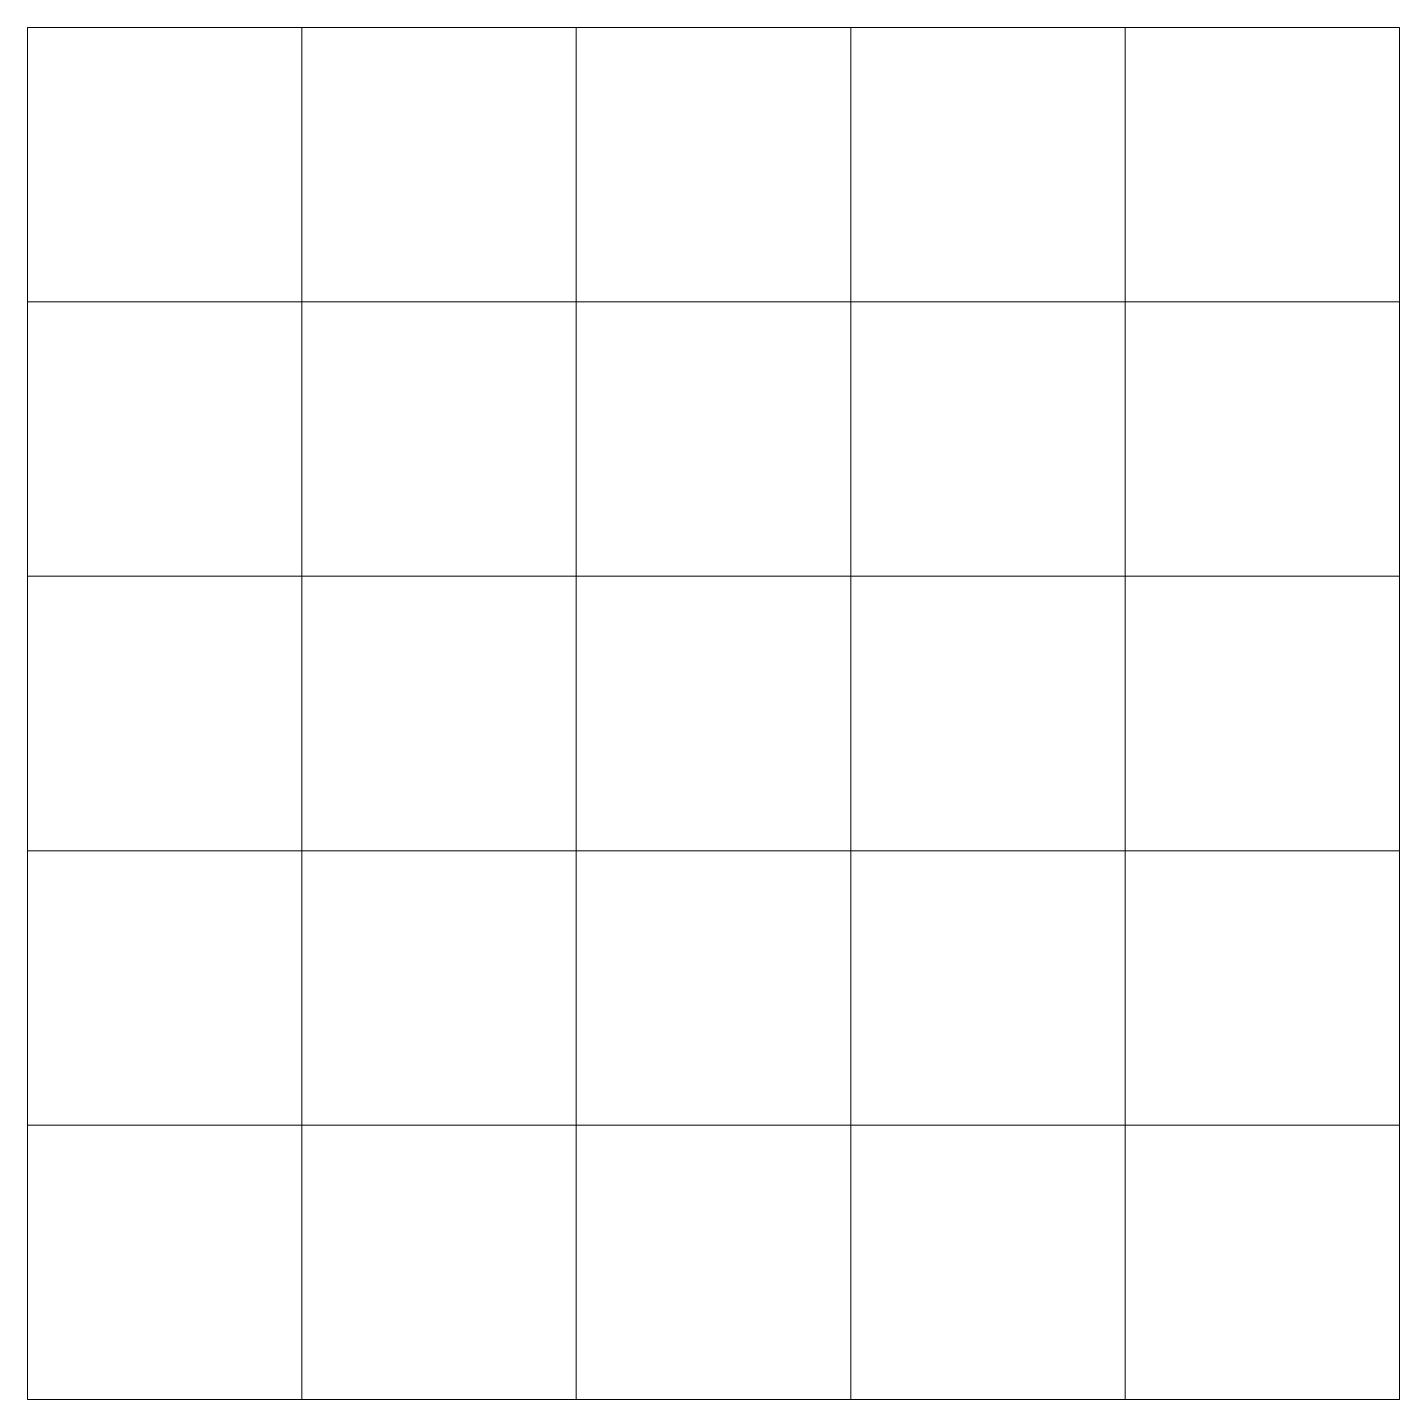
# Model space of a CAD drawing. Header units: metres. Extents: x 0 to 75, y 0 to 75.
import ezdxf

# ---------------------------------------------------------------- set-up
doc = ezdxf.new("R2010")
doc.units = ezdxf.units.M
doc.layers.add('TOP', color=1, linetype='Continuous', lineweight=0)

msp = doc.modelspace()

# ---------------------------------------------------------------- linework, layer by layer
at = {"layer": 'TOP'}
for p, q in [((0, 0), (0, 75)), ((0, 75), (75, 75)), ((15, 0), (15, 75)), ((30, 0), (30, 75)), ((45, 0), (45, 75)), ((60, 0), (60, 75)), ((75, 0), (75, 75)), ((0, 60), (75, 60)), ((0, 45), (75, 45)), ((0, 30), (75, 30)), ((0, 15), (75, 15)), ((0, 0), (75, 0))]:
    msp.add_line(p, q, dxfattribs=at)

doc.saveas('drawing.dxf')
